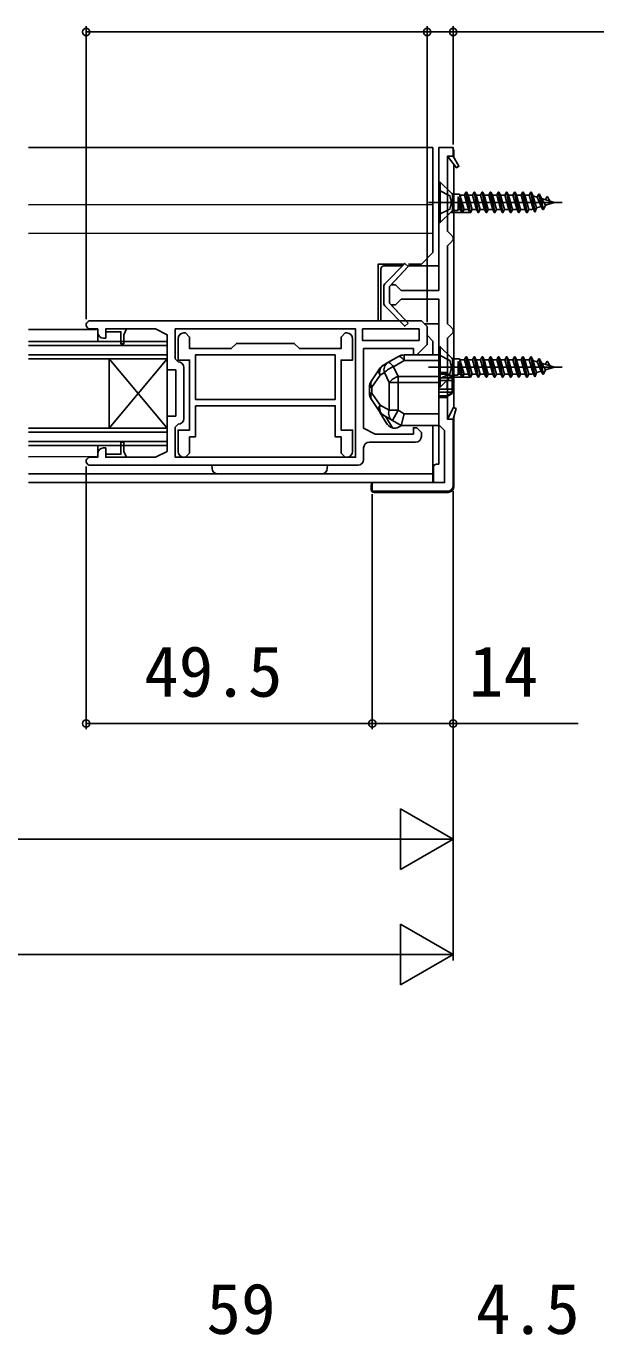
# Model space of a CAD drawing. Units: millimetres, scale not verified. Extents: x -525 to 525, y -782 to 777.
# Drawn here: x -8.9 to 91, y 381.5 to 608 of the extents above; entities that cross this region are included whole.
import ezdxf
from ezdxf.enums import TextEntityAlignment as Align

# ---------------------------------------------------------------- set-up
doc = ezdxf.new("R2010")
doc.units = ezdxf.units.MM
doc.header["$LTSCALE"] = 4
for name, color, linetype in [('0-2_YKK_11', 7, 'Continuous'), ('0-3_YKK_12', 2, 'Continuous'), ('0-4_YKK_13', 4, 'Continuous'), ('0-6_YKK_D', 6, 'Continuous')]:
    doc.layers.add(name, color=color, linetype=linetype)
doc.styles.add('ＭＳ ゴシック', font='')
doc.styles.get('ＭＳ ゴシック').set_extended_font_data('MS Gothic')

msp = doc.modelspace()

# ---------------------------------------------------------------- linework, layer by layer
at = {"layer": '0-2_YKK_11'}
for p, q in [((53, 560.159), (53, 562.841)), ((53, 560.159), (53, 562.841)), ((18.4, 540.101), (18.4, 548.901)), ((49.5, 535.001), (49.5, 533.001)), ((58.5, 536.001), (50.5, 536.001)), ((48.5, 532.001), (2.2, 532.001))]:
    msp.add_line(p, q, dxfattribs=at)
for points in [[(62.5, 562.25), (62.5, 587), (65, 587), (65, 585.5), (65.977, 583.756), (65.564, 583.482), (64, 585.5), (64, 572.5), (64.5, 572), (65, 571.5), (65, 571), (64.5, 570.5), (64, 570), (64, 556.5), (64.5, 556), (65, 555.5), (65, 555), (64.5, 554.5), (64, 554), (64, 540), (65.041, 541.989), (65.498, 541.809), (65, 540), (65, 528.5)], [(53.287, 563.542), (56.618, 566.934), (57.196, 566.381), (54, 562.947), (54, 560.053), (57.196, 556.619), (56.618, 556.066), (53.287, 559.458)], [(53.287, 563.542), (56.618, 566.934), (57.196, 566.381), (54.282, 563.25), (55, 563.25), (55.5, 562.75), (56, 562.25), (62.5, 562.25)], [(64, 527.5), (51, 527.5), (51, 529), (63.5, 529), (63.5, 538), (63, 538.5), (62.5, 539), (62.5, 560.75), (56, 560.75), (55.5, 560.25), (55, 559.75), (54.282, 559.75), (57.196, 556.619), (56.618, 556.066), (53.287, 559.458)], [(2.2, 557.001), (59.5, 557.001), (60.5, 556.001), (60.5, 552.901), (58.7, 551.101), (58.1, 551.101), (58.1, 552.201), (49.5, 552.201), (49.5, 538.401), (51.5, 537.401), (58.1, 537.401), (58.1, 538.501), (58.7, 538.501), (59.5, 537.701), (59.5, 537.001)], [(3.5, 555.001), (3.5, 555.601), (2.2, 555.601)], [(4.5, 535.001), (4.9, 535.001), (4.9, 533.901), (7.5, 533.901), (7.5, 536.001), (8, 536.001), (8, 534.401), (8.5, 533.401), (13.5, 533.401), (15.5, 534.401), (15.5, 540.501), (17, 540.501), (17, 548.501), (15.5, 548.501), (15.5, 554.601), (13.5, 555.601), (8.5, 555.601), (8, 554.601), (8, 553.001), (7.5, 553.001), (7.5, 555.101), (4.9, 555.101), (4.9, 554.001), (4.5, 554.001)], [(16.9, 555.601), (48.1, 555.601), (48.1, 533.401), (16.9, 533.401), (16.9, 538.601), (17.4, 539.101)], [(17.4, 549.901), (16.9, 550.401), (16.9, 555.601)], [(17.4, 553.901), (17.4, 550.201), (19.4, 550.201), (19.4, 538.101), (17.4, 538.101), (17.4, 534.401)], [(46.6, 554.901), (46.3, 554.901), (45.6, 554.201), (45.6, 552.201), (38.4, 552.201), (37.5, 553.101), (27.5, 553.101), (26.6, 552.201), (19.4, 552.201), (19.4, 554.201), (18.7, 554.901), (18.4, 554.901)], [(47.6, 534.401), (47.6, 538.101), (45.6, 538.101), (45.6, 550.201), (47.6, 550.201), (47.6, 553.901)], [(18.4, 533.401), (18.7, 533.401), (19.4, 534.101), (19.4, 536.901), (20.4, 536.901), (20.4, 542.301)], [(20.4, 542.301), (44.6, 542.301), (44.6, 536.901), (45.6, 536.901), (45.6, 534.101), (46.3, 533.401), (46.6, 533.401)], [(2.2, 533.401), (3.5, 533.401), (3.5, 534.001)]]:
    msp.add_lwpolyline(points, dxfattribs=at)
for points in [[(64, 585.5), (65.564, 583.482), (65.977, 583.756), (65, 585.5)], [(8.5, 555.601), (4.9, 555.601), (4.9, 555.101), (7.5, 555.101), (7.5, 553.001), (8, 553.001), (8, 554.601)], [(49.3, 555.601), (59.1, 555.601), (59.1, 553.601), (49.3, 553.601)], [(44.6, 551.101), (20.4, 551.101), (20.4, 543.401), (44.6, 543.401)], [(64, 540), (65.041, 541.989), (65.498, 541.809), (65, 540)], [(8.5, 533.401), (4.9, 533.401), (4.9, 533.901), (7.5, 533.901), (7.5, 536.001), (8, 536.001), (8, 534.401)]]:
    msp.add_lwpolyline(points, close=True, dxfattribs=at)
for centre, radius, start, end in [((54, 562.841), 1, 135.51576, 180.00003), ((54, 562.841), 1, 135.51576, 180.00003), ((54, 560.159), 1, 179.99997, 224.48424), ((54, 560.159), 1, 179.99997, 224.48424), ((2.2, 556.301), 0.7, 89.99999, 270.00001), ((4.5, 555.001), 1, 180.00001, 269.99999), ((18.4, 553.901), 1, 90.00001, 179.99999), ((46.6, 553.901), 1, 0.00001, 89.99999), ((17.4, 548.901), 1, 0.00001, 89.99999), ((17.4, 540.101), 1, 270.00001, 359.99999), ((58.5, 537.001), 1, 270.00001, 359.99999), ((4.5, 534.001), 1, 90.00001, 179.99999), ((50.5, 535.001), 1, 90.00001, 179.99999), ((2.2, 532.701), 0.7, 89.99999, 270.00001), ((18.4, 534.401), 1, 180.00001, 269.99999), ((46.6, 534.401), 1, 270.00001, 359.99999), ((48.5, 533.001), 1, 270.00001, 359.99999), ((64, 528.5), 1, 270.00001, 359.99999)]:
    msp.add_arc(centre, radius, start, end, dxfattribs=at)
at = {"layer": '0-3_YKK_12'}
for p, q in [((61.5, 587), (-8.5, 587)), ((61.5, 568.8), (61.5, 587)), ((61.5, 577.146), (-8.5, 577.102)), ((61.5, 572.157), (-8.5, 572.113)), ((59.5, 566.8), (61.5, 568.8)), ((59.5, 566.8), (57.271, 566.8)), ((-8.5, 555.472), (3.302, 555.499)), ((3.5, 553.5), (3.5, 555.099)), ((-8.5, 553.409), (15.5, 553.409)), ((-8.5, 552.709), (15.5, 552.709)), ((15.5, 534.709), (15.5, 552.709)), ((60.5, 554.5), (61.5, 553.5)), ((61.5, 551.1), (61.5, 553.5)), ((-8.5, 551.109), (15.5, 551.109)), ((-8.5, 550.409), (15.5, 550.409)), ((5.5, 538.409), (5.5, 550.409)), ((5.5, 538.409), (15.5, 550.409)), ((5.5, 550.409), (15.5, 538.409)), ((-8.5, 538.409), (15.5, 538.409)), ((-8.5, 537.709), (15.5, 537.709)), ((61.5, 538.9), (61.5, 529)), ((-8.5, 536.109), (15.5, 536.109)), ((-8.5, 535.409), (15.5, 535.409)), ((3.5, 533.884), (3.509, 535.409)), ((-8.5, 533.473), (3.299, 533.5)), ((-8.5, 530.5), (61.5, 530.5)), ((-8.5, 529), (51.5, 529))]:
    msp.add_line(p, q, dxfattribs=at)
msp.add_lwpolyline([(56.487, 566.8), (52, 566.8), (52, 557.001)], dxfattribs=at)
at = {"layer": '0-4_YKK_13'}
for p, q in [((62.5, 566.5), (62.5, 587)), ((62.5, 587), (64.6, 587)), ((65.1, 586.5), (65.1, 585.322)), ((65.1, 584.081), (65.1, 583.1)), ((65.1, 582.1), (65.1, 583.1)), ((64.616, 579.134), (62.75, 581)), ((65.1, 582.1), (65.1, 573.6)), ((64.85, 576.1), (64.85, 578.9)), ((65.85, 577.622), (66.235, 576.26)), ((66.082, 578.9), (66.619, 575.786)), ((66.166, 578.74), (66.866, 576.26)), ((66.935, 578.74), (67.635, 576.26)), ((78.135, 578.74), (78.835, 576.379)), ((79.1, 575.869), (78.4, 579.25)), ((78.5, 579.25), (79.2, 575.869)), ((79.535, 578.407), (80.235, 576.807)), ((79.8, 578.917), (80.5, 576.297)), ((79.9, 578.917), (80.6, 576.297)), ((80.285, 578.177), (80.985, 577.037)), ((83.847, 577.5), (60.712, 577.5)), ((62.75, 574), (64.616, 575.866)), ((67.794, 575.75), (64.665, 575.75)), ((67.9, 575.75), (68, 575.75)), ((69.035, 576.26), (68.266, 576.26)), ((69.3, 575.75), (69.4, 575.75)), ((70.435, 576.26), (69.666, 576.26)), ((70.7, 575.75), (70.8, 575.75)), ((71.835, 576.26), (71.066, 576.26)), ((72.1, 575.75), (72.2, 575.75)), ((73.235, 576.26), (72.466, 576.26)), ((73.5, 575.75), (73.6, 575.75)), ((74.635, 576.26), (73.866, 576.26)), ((74.9, 575.75), (75, 575.75)), ((76.035, 576.26), (75.266, 576.26)), ((76.3, 575.75), (76.4, 575.75)), ((77.435, 576.26), (76.666, 576.26)), ((77.7, 575.75), (77.8, 575.75)), ((78.325, 576.26), (78.066, 576.26)), ((65.1, 572.6), (65.1, 573.6)), ((65.1, 572.6), (65.1, 553.4)), ((56.192, 566.5), (53, 566.5)), ((62.5, 566.5), (57.271, 566.5)), ((52.5, 566), (52.5, 563.293)), ((52.5, 563.293), (52.5, 559.707)), ((52.5, 559.707), (52.5, 557.001)), ((60, 556.501), (62.5, 556.5)), ((62.5, 551.101), (62.5, 556.5)), ((65.1, 552.4), (65.1, 553.4)), ((62.5, 551.1), (56.531, 551.1)), ((56.531, 551.1), (56.531, 550.123)), ((62.5, 550.123), (62.5, 551.1)), ((64.616, 550.634), (62.75, 552.5)), ((65.1, 552.4), (65.1, 543.4)), ((79.1, 547.369), (78.4, 550.75)), ((78.5, 550.75), (79.2, 547.369)), ((79.8, 550.417), (80.5, 547.797)), ((79.9, 550.417), (80.6, 547.797)), ((52.238, 548.707), (50.836, 546.604)), ((54.661, 549.054), (56.531, 550.123)), ((56.531, 550.123), (62.5, 550.123)), ((83.847, 549), (60.712, 549)), ((64.85, 547.6), (64.85, 550.4)), ((65.85, 549.122), (66.235, 547.76)), ((66.082, 550.4), (66.619, 547.286)), ((66.166, 550.24), (66.866, 547.76)), ((66.935, 550.24), (67.635, 547.76)), ((78.135, 550.24), (78.835, 547.879)), ((79.535, 549.907), (80.235, 548.307)), ((80.285, 549.677), (80.985, 548.537)), ((50.938, 545.494), (52.34, 547.598)), ((52.34, 547.598), (53.099, 548.031)), ((53.099, 548.031), (53.9, 546.35)), ((55.461, 547.373), (55.461, 546.35)), ((55.461, 546.35), (62.5, 546.35)), ((62.5, 548.05), (63.784, 548.05)), ((63.784, 547.836), (62.5, 547.836)), ((62.5, 547.754), (63.934, 547.754)), ((64.8, 547.15), (62.5, 547.15)), ((62.5, 546.65), (63.934, 546.65)), ((62.5, 546.35), (62.5, 540.9)), ((62.75, 545.5), (64.616, 547.366)), ((63.784, 548.05), (63.784, 547.836)), ((63.934, 547.9), (64.8, 547.4)), ((63.934, 547.9), (63.934, 547.754)), ((63.934, 547.754), (64.8, 547.199)), ((63.934, 546.65), (63.934, 545.15)), ((67.794, 547.25), (64.665, 547.25)), ((64.8, 547.199), (64.8, 547.4)), ((64.8, 547.15), (64.8, 547.199)), ((64.8, 546.65), (64.8, 547.15)), ((67.9, 547.25), (68, 547.25)), ((69.035, 547.76), (68.266, 547.76)), ((69.3, 547.25), (69.4, 547.25)), ((70.435, 547.76), (69.666, 547.76)), ((70.7, 547.25), (70.8, 547.25)), ((71.835, 547.76), (71.066, 547.76)), ((72.1, 547.25), (72.2, 547.25)), ((73.235, 547.76), (72.466, 547.76)), ((73.5, 547.25), (73.6, 547.25)), ((74.635, 547.76), (73.866, 547.76)), ((74.9, 547.25), (75, 547.25)), ((76.035, 547.76), (75.266, 547.76)), ((76.3, 547.25), (76.4, 547.25)), ((77.435, 547.76), (76.666, 547.76)), ((77.7, 547.25), (77.8, 547.25)), ((78.325, 547.76), (78.066, 547.76)), ((50.5, 545.494), (50.5, 544.506)), ((50.938, 545.494), (50.5, 545.494)), ((50.938, 544.506), (50.5, 544.506)), ((50.938, 544.506), (50.938, 545.494)), ((52.34, 542.402), (50.938, 544.506)), ((62.5, 545.15), (63.934, 545.15)), ((62.5, 544.65), (64.8, 544.65)), ((62.5, 544.046), (63.934, 544.046)), ((63.784, 543.964), (62.5, 543.964)), ((63.784, 543.75), (62.5, 543.75)), ((63.784, 543.964), (63.784, 543.75)), ((63.934, 545.15), (64.8, 545.15)), ((64.8, 544.601), (63.934, 544.046)), ((64.8, 544.4), (63.934, 543.9)), ((63.934, 544.046), (63.934, 543.9)), ((64.8, 544.65), (64.8, 545.15)), ((64.8, 544.601), (64.8, 544.65)), ((64.8, 544.4), (64.8, 544.601)), ((50.836, 543.396), (52.238, 541.293)), ((53.9, 541.511), (52.34, 542.402)), ((55.461, 541.511), (53.9, 541.511)), ((55.461, 541.511), (54.469, 539.775)), ((56.531, 540.9), (55.461, 541.511)), ((65.1, 542.4), (65.1, 543.4)), ((65.1, 542.4), (65.1, 542.05)), ((52.385, 541.1), (53.392, 539.354)), ((52.91, 540.666), (54.469, 539.775)), ((54.487, 538.459), (53.361, 540.408)), ((54.469, 539.775), (56, 538.9)), ((62.5, 540.9), (56.531, 540.9)), ((65.1, 540.363), (65.1, 528.298)), ((54.999, 538.4), (54.699, 538.4)), ((62.5, 532.2), (62.5, 538.901)), ((42.218, 530.501), (24.283, 530.501)), ((42.252, 532.001), (43.25, 532.001)), ((43.25, 532.001), (43.216, 531.44)), ((61.6, 531.7), (61.6, 529.2)), ((62.5, 532.2), (62.1, 532.2)), ((50.8, 527.799), (50.8, 528.5)), ((51.301, 529), (61.6, 529)), ((61.6, 529.2), (61.6, 529)), ((64.102, 527.3), (51.299, 527.3))]:
    msp.add_line(p, q, dxfattribs=at)
for points in [[(62.75, 574), (62.5, 574), (62.5, 581), (62.75, 581)], [(62.75, 545.5), (62.5, 545.5), (62.5, 552.5), (62.75, 552.5)]]:
    msp.add_lwpolyline(points, close=True, dxfattribs=at)
for points in [[(62.5, 575.4), (64.416, 576.355), (64.701, 577.5), (64.416, 578.645), (62.5, 579.6)], [(65.182, 578.9), (66.082, 578.9), (66.166, 578.74), (66.935, 578.74), (67.2, 579.25), (67.3, 579.25), (67.566, 578.74), (68.266, 576.26), (68, 575.75), (67.3, 579.25)], [(65.182, 576.1), (65.758, 576.1), (65.85, 576.26), (65.85, 578.44), (66.446, 575.855), (66.235, 576.26), (65.85, 576.26)], [(66.446, 575.855), (66.619, 575.786), (66.866, 576.26), (67.635, 576.26), (67.9, 575.75), (67.2, 579.25)], [(68.6, 579.25), (68.335, 578.74), (67.566, 578.74)], [(68.335, 578.74), (69.035, 576.26), (69.3, 575.75), (68.6, 579.25), (68.7, 579.25), (69.4, 575.75), (69.666, 576.26), (68.966, 578.74), (68.7, 579.25)], [(68.966, 578.74), (69.735, 578.74), (70, 579.25), (70.1, 579.25), (70.366, 578.74), (71.066, 576.26), (70.8, 575.75), (70.1, 579.25)], [(70, 579.25), (70.7, 575.75), (70.435, 576.26), (69.735, 578.74)], [(70.366, 578.74), (71.135, 578.74), (71.4, 579.25), (71.5, 579.25), (71.766, 578.74), (72.466, 576.26), (72.2, 575.75), (71.5, 579.25)], [(71.4, 579.25), (72.1, 575.75), (71.835, 576.26), (71.135, 578.74)], [(71.766, 578.74), (72.535, 578.74), (72.8, 579.25), (72.9, 579.25), (73.166, 578.74), (73.866, 576.26), (73.6, 575.75), (72.9, 579.25)], [(72.8, 579.25), (73.5, 575.75), (73.235, 576.26), (72.535, 578.74)], [(73.166, 578.74), (73.935, 578.74), (74.2, 579.25), (74.3, 579.25), (74.566, 578.74), (75.266, 576.26), (75, 575.75), (74.3, 579.25)], [(74.2, 579.25), (74.9, 575.75), (74.635, 576.26), (73.935, 578.74)], [(74.566, 578.74), (75.335, 578.74), (75.6, 579.25), (75.7, 579.25), (75.966, 578.74), (76.666, 576.26), (76.4, 575.75), (75.7, 579.25)], [(75.6, 579.25), (76.3, 575.75), (76.035, 576.26), (75.335, 578.74)], [(75.966, 578.74), (76.735, 578.74), (77, 579.25), (77.1, 579.25), (77.366, 578.74), (78.066, 576.26), (77.8, 575.75), (77.1, 579.25)], [(77, 579.25), (77.7, 575.75), (77.435, 576.26), (76.735, 578.74)], [(78.796, 578.632), (79.535, 578.407), (79.8, 578.917), (79.9, 578.917), (80.285, 578.177), (82.5, 577.5), (80.985, 577.037), (80.6, 576.297), (80.5, 576.297), (80.235, 576.807), (79.385, 576.547), (78.766, 578.74), (78.5, 579.25), (78.4, 579.25), (78.135, 578.74), (77.366, 578.74)], [(80.935, 577.979), (81.2, 578.489), (81.3, 578.489), (81.685, 577.749)], [(78.559, 576.295), (78.835, 576.379), (79.1, 575.869), (79.2, 575.869), (79.385, 576.547)], [(55.539, 550.836), (53.668, 549.768), (52.91, 549.334)], [(55.539, 550.836), (55.616, 550.859), (55.712, 550.847), (55.823, 550.802), (55.947, 550.724), (56.083, 550.614), (56.228, 550.476), (56.378, 550.311), (56.531, 550.123)], [(62.5, 546.9), (64.416, 547.855), (64.701, 549), (64.416, 550.145), (62.5, 551.1)], [(65.182, 550.4), (66.082, 550.4), (66.166, 550.24), (66.935, 550.24), (67.2, 550.75), (67.3, 550.75), (67.566, 550.24), (68.266, 547.76), (68, 547.25), (67.3, 550.75)], [(66.446, 547.355), (66.619, 547.286), (66.866, 547.76), (67.635, 547.76), (67.9, 547.25), (67.2, 550.75)], [(68.6, 550.75), (68.335, 550.24), (67.566, 550.24)], [(68.335, 550.24), (69.035, 547.76), (69.3, 547.25), (68.6, 550.75), (68.7, 550.75), (69.4, 547.25), (69.666, 547.76), (68.966, 550.24), (68.7, 550.75)], [(68.966, 550.24), (69.735, 550.24), (70, 550.75), (70.1, 550.75), (70.366, 550.24), (71.066, 547.76), (70.8, 547.25), (70.1, 550.75)], [(70, 550.75), (70.7, 547.25), (70.435, 547.76), (69.735, 550.24)], [(70.366, 550.24), (71.135, 550.24), (71.4, 550.75), (71.5, 550.75), (71.766, 550.24), (72.466, 547.76), (72.2, 547.25), (71.5, 550.75)], [(71.4, 550.75), (72.1, 547.25), (71.835, 547.76), (71.135, 550.24)], [(71.766, 550.24), (72.535, 550.24), (72.8, 550.75), (72.9, 550.75), (73.166, 550.24), (73.866, 547.76), (73.6, 547.25), (72.9, 550.75)], [(72.8, 550.75), (73.5, 547.25), (73.235, 547.76), (72.535, 550.24)], [(73.166, 550.24), (73.935, 550.24), (74.2, 550.75), (74.3, 550.75), (74.566, 550.24), (75.266, 547.76), (75, 547.25), (74.3, 550.75)], [(74.2, 550.75), (74.9, 547.25), (74.635, 547.76), (73.935, 550.24)], [(74.566, 550.24), (75.335, 550.24), (75.6, 550.75), (75.7, 550.75), (75.966, 550.24), (76.666, 547.76), (76.4, 547.25), (75.7, 550.75)], [(75.6, 550.75), (76.3, 547.25), (76.035, 547.76), (75.335, 550.24)], [(75.966, 550.24), (76.735, 550.24), (77, 550.75), (77.1, 550.75), (77.366, 550.24), (78.066, 547.76), (77.8, 547.25), (77.1, 550.75)], [(77, 550.75), (77.7, 547.25), (77.435, 547.76), (76.735, 550.24)], [(78.796, 550.132), (79.535, 549.907), (79.8, 550.417), (79.9, 550.417), (80.285, 549.677), (82.5, 549), (80.985, 548.537), (80.6, 547.797), (80.5, 547.797), (80.235, 548.307), (79.385, 548.047), (78.766, 550.24), (78.5, 550.75), (78.4, 550.75), (78.135, 550.24), (77.366, 550.24)], [(53.668, 549.768), (53.746, 549.79), (53.841, 549.778), (53.952, 549.733), (54.077, 549.655), (54.213, 549.546), (54.357, 549.407), (54.507, 549.242), (54.661, 549.054)], [(62.5, 547.373), (55.461, 547.373), (54.661, 549.054)], [(62.5, 546.35), (62.5, 547.373), (62.5, 550.123)], [(65.182, 547.6), (65.758, 547.6), (65.85, 547.76), (65.85, 549.94), (66.446, 547.355), (66.235, 547.76), (65.85, 547.76)], [(80.935, 549.479), (81.2, 549.989), (81.3, 549.989), (81.685, 549.249)], [(55.461, 541.511), (55.461, 546.35), (53.9, 546.35), (53.9, 541.511)], [(63.784, 547.836), (63.812, 547.838), (63.836, 547.841), (63.868, 547.848), (63.902, 547.863), (63.932, 547.891), (63.934, 547.9)], [(64.8, 545.15), (64.8, 546.65), (63.934, 546.65)], [(78.559, 547.795), (78.835, 547.879), (79.1, 547.369), (79.2, 547.369), (79.385, 548.047)], [(63.934, 543.9), (63.922, 543.923), (63.906, 543.935), (63.864, 543.953), (63.838, 543.959), (63.806, 543.963), (63.784, 543.964)], [(56.531, 540.9), (56, 538.9), (62.5, 538.9), (62.5, 540.9)], [(23.285, 531.44), (23.25, 532.001), (24.248, 532.001)]]:
    msp.add_lwpolyline(points, dxfattribs=at)
for centre, radius, start, end in [((64.6, 586.5), 0.5, 0, 90), ((65.182, 579.7), 0.8, 224.99999, 269.99998), ((65.182, 575.3), 0.8, 90, 134.99999), ((78.325, 577.06), 0.8, 269.99998, 286.99998), ((53, 566), 0.5, 90, 180), ((56.531, 549.1), 2, 90, 119.74488), ((65.182, 551.2), 0.8, 224.99999, 269.99998), ((53.186, 548.235), 1.059, 153.53555, 217.00781), ((53.902, 547.598), 2, 119.74488, 146.30993), ((53.81, 548.078), 1.546, 125.60247, 198.08496), ((54.568, 548.511), 1.546, 125.60247, 198.08496), ((55.807, 545.601), 3.638, 108.35855, 138.09256), ((52.5, 545.494), 2, 146.30993, 180), ((51.784, 546.132), 1.059, 153.53555, 217.00781), ((56.607, 543.92), 3.638, 108.35855, 138.09256), ((63.784, 547.9), 0.15, 0, 90), ((65.182, 546.8), 0.8, 90, 134.99999), ((78.325, 548.56), 0.8, 269.99998, 286.99998), ((52.5, 544.506), 2, 180, 213.69007), ((51.784, 543.868), 1.059, 142.99219, 206.46445), ((63.784, 543.9), 0.15, 270, 0), ((53.186, 541.765), 1.059, 142.99219, 206.46445), ((53.81, 541.922), 1.546, 161.91504, 234.39753), ((55.369, 541.032), 1.546, 161.91504, 234.39753), ((53.902, 542.402), 2, 213.69007, 240.25512), ((55.124, 540.354), 2, 210, 251.40962), ((55.124, 540.354), 2, 251.40962, 257.71285), ((54.639, 540.367), 2, 280.36249, 312.83389), ((24.283, 531.501), 1, 183.5, 270), ((42.218, 531.501), 1, 270, 356.5), ((62.1, 531.7), 0.5, 90, 180)]:
    msp.add_arc(centre, radius, start, end, dxfattribs=at)
for centre, major_axis, ratio, start_param, end_param in [((51.301, 528.5), (-0.501, 0), 0.998135, 4.712389, 6.2831853), ((51.301, 527.801), (0.355, 0.355), 0.99628, 2.358058, 3.9251274), ((64.098, 528.302), (0.71, -0.71), 0.99628, 5.4996506, 7.06672)]:
    msp.add_ellipse(centre, major_axis=major_axis, ratio=ratio, start_param=start_param, end_param=end_param, dxfattribs=at)
at = {"layer": '0-6_YKK_D'}
for p, q in [((1.5, 557.307), (1.5, 608)), ((60.5, 556.793), (60.5, 608)), ((60.5, 556.793), (60.5, 608)), ((65, 587.5), (65, 608)), ((60.5, 607), (1.5, 607)), ((1.503, 531.768), (1.503, 486.3)), ((51, 527), (51, 486.3)), ((51, 527), (51, 486.3)), ((65, 527.5), (65, 486.3)), ((65, 527.5), (65, 446.3)), ((65, 527.5), (65, 466.3)), ((51, 487.3), (1.503, 487.3)), ((65, 467.3), (55.907, 472.55)), ((55.907, 472.55), (55.907, 462.05)), ((-74.5, 467.3), (54.5, 467.3)), ((65, 467.3), (46.813, 467.3)), ((65, 467.3), (55.907, 462.05)), ((65, 447.3), (55.907, 452.55)), ((55.907, 452.55), (55.907, 442.05)), ((-374.5, 447.3), (54.5, 447.3)), ((65, 447.3), (46.813, 447.3)), ((65, 447.3), (55.907, 442.05))]:
    msp.add_line(p, q, dxfattribs=at)
for points in [[(60.5, 607), (65, 607), (91.05, 607)], [(51, 487.3), (65, 487.3), (86.618, 487.3)]]:
    msp.add_lwpolyline(points, dxfattribs=at)
for centre in [(1.5, 607), (60.5, 607), (60.5, 607), (65, 607), (1.503, 487.3), (51, 487.3), (51, 487.3), (65, 487.3)]:
    msp.add_circle(centre, 0.637, dxfattribs=at)

# ---------------------------------------------------------------- texts
at = {"layer": '0-6_YKK_D', "style": 'ＭＳ ゴシック'}
for s, p in [('49.5', (11.524, 489.3)), ('14', (67.709, 489.3)), ('59', (22.307, 379)), ('4.5', (68.936, 379))]:
    msp.add_text(s, height=8.798, dxfattribs=at).set_placement(p, align=Align.BOTTOM_LEFT)

doc.saveas('drawing.dxf')
